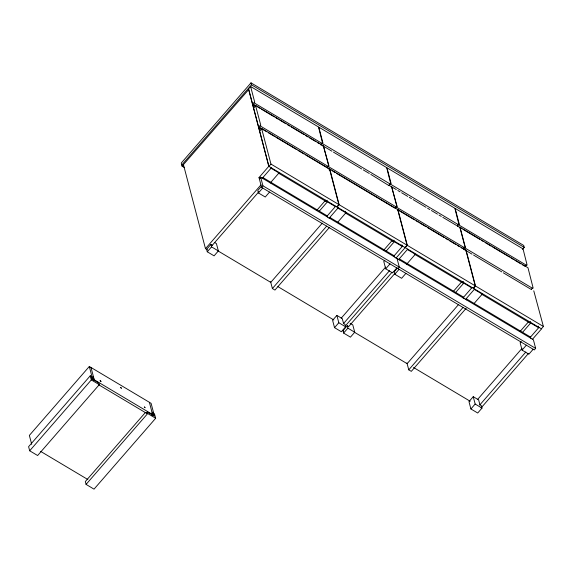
<?xml version="1.0" encoding="UTF-8"?>
<svg xmlns="http://www.w3.org/2000/svg" width="572" height="572" viewBox="0 0 572 572"><rect width="100%" height="100%" fill="white"/><g stroke="black" fill="none" stroke-linecap="round" stroke-linejoin="round"><path stroke-width="0.86" d="M397.411 210.181L397.897 209.624L465.837 250.128L475.218 285.836L473.194 288.159M465.308 250.658L465.794 250.1M465.594 250.829L466.123 250.293L475.504 286.007L543.4 326.483L541.377 328.807M459.588 227.706L460.038 227.248L527.977 267.753L533.14 288.066L532.689 288.388L464.764 247.862A0.915 0.393 -59.2 0 0 464.071 248.019A0.915 0.393 -59.2 0 0 463.642 249.156L463.77 249.642M322.987 146.139L323.437 145.817L328.678 165.751L328.242 166.481L260.217 125.926A0.915 0.393 -59.2 0 0 259.531 126.083A0.915 0.393 -59.2 0 0 259.095 127.22L261.511 129.072M391.169 186.787L391.62 186.465L396.861 206.399L396.496 207.1L328.399 166.574A0.915 0.393 -59.2 0 0 327.713 166.724A0.915 0.393 -59.2 0 0 327.277 167.861L331.088 170.134M329.086 169.062L329.501 168.89L338.853 204.547L336.829 206.871M397.268 209.702L397.683 209.531L407.035 245.188L405.012 247.519M459.409 227.327L459.824 227.163L465.043 247.047L464.607 247.769L396.582 207.214A0.915 0.393 -59.2 0 0 395.888 207.371A0.915 0.393 -59.2 0 0 395.459 208.508M522.479 249.421L524.238 247.397L523.723 245.438L251.001 82.854L181.26 163.034L182.082 166.166L184.384 167.539M181.774 164.993L251.508 84.813L251.001 82.854M255.47 106.056L253.053 104.197A0.915 0.393 -59.2 0 1 253.489 103.06A0.915 0.393 -59.2 0 1 254.182 102.903L322.107 143.436L322.558 143.107L318.504 126.963L250.607 86.486L248.584 88.817L252.624 104.218M182.082 166.166L248.67 89.611M252.845 105.076L253.181 104.69M255.527 106.249L253.239 104.883L252.895 105.269L258.887 128.092L259.223 127.706M259.273 127.906L258.937 128.292L268.933 166.395L270.956 164.071L261.576 128.357L261.039 129.058A0.915 0.393 -59.2 0 1 260.61 130.194A0.915 0.393 -59.2 0 1 259.917 130.352L259.273 127.906L260.803 128.814M89.311 366.48L92.521 378.728L154.311 415.558L151.101 403.317L89.311 366.48L29.358 435.406L31.717 444.387M259.316 178.736L260.668 177.184L533.39 339.768L535.649 348.384L534.305 349.935L261.576 187.359L259.009 177.563L268.79 166.309L248.362 88.438M90.24 375.804L28.6 446.668L29.68 450.786L37.63 455.526L99.271 384.663L98.863 383.09L91.756 378.857L91.091 376.312L90.24 375.804L91.32 379.915L99.271 384.663M262.14 178.421L271.35 167.832M29.68 450.786L91.32 379.915M92.907 378.071L93.586 377.291L92.728 376.784L93.043 377.956L93.894 378.471M207.4 249.807L205.484 248.663L260.932 184.906M212.312 245.274L210.889 244.423L206.621 249.342L207.264 251.787L214.078 255.856L218.354 250.936L216.423 243.593L214.4 242.385M261.533 186.2L257.793 190.497L258.437 192.95L265.258 197.011L269.534 192.099M93.551 380.516L94.23 379.744L91.012 367.496M261.576 187.359L262.927 185.807L260.668 177.184M212.126 245.488L258.823 191.799M207.264 251.787L211.533 246.875L210.889 244.423M258.437 192.95L262.712 188.038M270.241 182.997L278.964 172.966L271.014 168.225M316.902 210.217L325.647 200.164M325.983 201.437L326.991 200.272L327.406 201.837L335.356 206.585M319.262 211.197L327.406 201.837M145.367 412.526L85.328 481.56L86.072 484.398L94.022 489.146L155.663 418.275L154.583 414.164L153.732 413.656L154.397 416.202L147.297 411.969L146.282 413.134M86.072 484.398L147.712 413.535L147.297 411.969M152.145 413.377L152.817 412.605L151.966 412.097M151.93 415.322L152.61 414.543L149.392 402.302M326.633 216.609L335.692 206.192M322.301 223.13L270.763 282.375L217.911 250.865M337.115 207.043L339.139 204.712L329.758 169.005L329.222 169.705A0.915 0.393 -59.2 0 1 329.215 170.034M329.043 218.311L338.252 207.722M329.229 227.656L274.939 290.068L272.386 288.545L326.669 226.133M337.73 222.208L345.867 212.848L345.459 211.282M383.805 250.1L391.963 240.719M392.885 241.32L393.893 240.154L394.308 241.727L402.259 246.468L401.83 244.823M386.164 251.087L394.308 241.727M336.879 315.401L332.604 320.313L334.534 327.656L341.348 331.724L345.624 326.812L344.98 324.36L343.565 323.516L342.278 318.618L336.879 315.401L338.81 322.744L345.624 326.812M384.849 260.246L383.783 261.475L385.707 268.819L392.528 272.887L396.804 267.968M393.536 256.492L402.595 246.074M341.184 318.218L385.685 267.053M334.534 327.656L338.81 322.744M385.707 268.819L389.982 263.906M395.946 258.194L405.155 247.605M405.298 247.683L407.321 245.359L397.897 209.624M398.498 259.717L407.714 249.127M343.372 323.731L389.489 270.713M345.345 325.926L392.042 272.236M348.677 326.562L347.254 325.718L342.978 330.63L343.622 333.076L350.443 337.144L354.719 332.232L352.788 324.882L350.093 323.273M397.361 268.104L394.158 271.793L394.802 274.238L401.623 278.307L405.891 273.387M397.94 268.647L399.292 267.095L397.025 258.48M348.491 326.776L395.18 273.094M343.622 333.076L347.898 328.164L347.254 325.718M394.802 274.238L399.077 269.326M406.606 264.285L415.329 254.254L407.371 249.514M453.267 291.505L462.012 281.453M462.34 282.725L463.356 281.567L463.763 283.133L471.721 287.873M455.627 292.492L463.763 283.133M462.998 297.905L472.057 287.487M458.658 304.418L407.128 363.663L354.275 332.153M473.48 288.331L475.504 286.007M465.408 299.599L474.617 289.01M466.173 308.279L411.304 371.357L408.751 369.834L463.034 307.421M474.088 303.496L482.232 294.137L474.274 289.396M520.17 331.388L528.328 322.007M522.529 332.375L530.666 323.016L530.258 321.45M473.244 396.689L468.968 401.601L470.899 408.951L477.713 413.013L481.989 408.101L481.345 405.648L479.922 404.804L478.642 399.907L473.244 396.689L475.168 404.039L481.989 408.101M521.214 341.534L520.148 342.764L522.072 350.114L528.893 354.175L533.168 349.263M530.33 337.294L538.96 327.37M477.548 399.506L522.05 348.341M470.899 408.951L475.168 404.039M522.072 350.114L526.347 345.195M532.31 339.482L541.52 328.893L268.79 166.309M479.736 405.019L525.847 352.009M481.123 407.886L528.406 353.532M323.402 146.117L328.964 165.923L328.399 166.574M391.584 186.765L397.147 206.571L396.582 207.214M533.776 290.826L543.4 326.483M323.394 145.788L255.498 105.312L254.998 105.963A0.915 0.393 -59.2 0 1 254.569 107.178A0.915 0.393 -59.2 0 1 253.875 107.336L253.239 104.883M261.475 128.335L329.429 168.811M251.508 84.813L524.238 247.397M322.365 143.551L390.326 184.105L390.74 183.755L386.686 167.61L318.79 127.134L322.923 142.907L322.365 143.551A0.915 0.393 -59.2 0 0 321.671 143.708A0.915 0.393 -59.2 0 0 321.235 144.845M390.54 184.198L458.508 224.753L458.916 224.396L454.869 208.258L386.965 167.782L391.105 183.548L390.54 184.198A0.915 0.393 -59.2 0 0 389.854 184.356A0.915 0.393 -59.2 0 0 389.418 185.492M458.751 224.896L526.69 265.394L527.098 265.043L523.044 248.899L455.148 208.422L459.287 224.195L458.751 224.896A0.915 0.393 -59.2 0 0 458.036 224.996A0.915 0.393 -59.2 0 0 457.6 226.133L461.418 228.407M253.053 104.197L256.106 106.02M257.636 106.928L259.924 108.294M261.447 109.202L274.417 116.931M275.94 117.839L278.228 119.205M279.758 120.113L285.857 123.752M287.387 124.667L289.675 126.026M291.198 126.941L304.168 134.67M305.698 135.578L307.986 136.944M309.509 137.852L315.615 141.491M317.138 142.399L319.426 143.765M322 145.295L331.917 151.208M333.44 152.123L361.668 168.947M363.199 169.855L369.297 173.495M370.828 174.403L389.26 185.807M390.183 185.943L396.282 189.582M397.812 190.49L400.1 191.856M401.623 192.764L407.729 196.403M409.252 197.311L411.54 198.677M413.07 199.585L426.04 207.321M427.563 208.229L429.851 209.595M431.381 210.503L437.48 214.142M439.01 215.051L441.298 216.416M442.821 217.324L456.556 225.511M462.941 229.315L479.722 239.325M481.252 240.233L483.54 241.598M485.063 242.507L491.169 246.146M492.692 247.054L509.473 257.057M511.003 257.972L513.291 259.33M514.814 260.246L520.92 263.885M522.443 264.793L524.731 266.159M329.715 168.976L397.611 209.452M259.095 127.22L266.724 131.767M268.247 132.675L274.353 136.315M275.876 137.223L296.475 149.499M298.005 150.415L304.104 154.047M305.634 154.962L326.226 167.238M332.618 171.049L334.906 172.408M336.429 173.323L394.408 207.886M397.747 209.874L414.528 219.877M416.058 220.785L418.346 222.15M419.869 223.059L425.976 226.698M427.498 227.613L444.28 237.616M445.81 238.524L448.098 239.89M449.621 240.798L455.727 244.437M457.25 245.345L459.538 246.711M461.068 247.619L462.591 248.527M463.642 249.156L472.029 254.154M473.559 255.069L501.787 271.893M503.31 272.801L531.538 289.632A0.915 0.393 -59.2 0 1 531.967 288.495A0.915 0.393 -59.2 0 1 532.661 288.338M270.956 164.071L338.853 204.547M339.139 204.712L407.035 245.188M407.321 245.359L475.218 285.836M337.916 208.108L345.867 212.848M530.666 323.016L538.624 327.756L538.195 326.111M278.564 173.173L326.476 201.737M345.467 213.056L393.386 241.62M414.929 254.461L462.841 283.026M481.831 294.344L529.743 322.908M259.009 177.563L260.281 178.321M262.927 185.807L535.649 348.384M211.533 246.875L218.354 250.936M347.898 328.164L354.719 332.232M277.921 286.636L333.841 319.977M413.513 367.474L470.198 401.265M342.485 330.33L343.765 331.095M152.274 413.27L153.124 413.778L152.817 412.605M147.712 413.535L155.663 418.275M98.87 384.863L146.782 413.427M40.698 451.422L87.852 479.529M460.038 227.248L465.329 247.211L464.764 247.862M255.498 105.312L260.782 125.275L260.217 125.926M396.296 207.043L396.324 207.1A0.915 0.393 -59.2 0 0 395.609 207.2A0.915 0.393 -59.2 0 0 395.173 208.337M254.182 102.903L254.74 102.259L250.607 86.486M530.83 338.245L530.523 337.065L466.18 298.706L466.487 299.885M457.314 225.969L457.443 226.455M463.928 298.362L463.62 297.183L399.277 258.823L399.585 260.003M394.473 256.95L394.165 255.777L329.815 217.417L330.123 218.59M406.949 362.977L408.751 369.834M321.085 145.166L320.956 144.673A0.915 0.393 -59.2 0 1 321.385 143.536A0.915 0.393 -59.2 0 1 322.079 143.379M327.57 217.067L327.255 215.894L262.913 177.535L263.22 178.707M270.585 281.681L272.386 288.545M183.433 164.614L205.484 248.663M457.3 225.818A0.915 0.393 -59.2 0 1 457.822 224.746A0.915 0.393 -59.2 0 1 458.444 224.674M463.356 248.984A0.915 0.393 -59.2 0 1 463.792 247.848A0.915 0.393 -59.2 0 1 464.478 247.69M525.496 266.609A0.915 0.393 -59.2 0 1 525.933 265.472A0.915 0.393 -59.2 0 1 526.619 265.315M326.991 167.696A0.915 0.393 -59.2 0 1 327.427 166.559A0.915 0.393 -59.2 0 1 328.113 166.402M389.132 185.321A0.915 0.393 -59.2 0 1 389.568 184.184A0.915 0.393 -59.2 0 1 390.261 184.027M100.129 380.695L100.987 381.374L100.129 380.695M120.549 387.494L121.4 388.173L120.549 387.494M144.323 407.007L145.145 407.736L144.366 406.985"/></g></svg>
